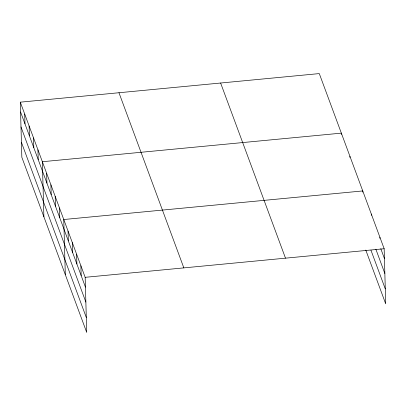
<?xml version="1.0" encoding="UTF-8"?>
<svg xmlns="http://www.w3.org/2000/svg" width="406" height="406" viewBox="0 0 406 406"><rect width="100%" height="100%" fill="white"/><g stroke="black" fill="none" stroke-linecap="round" stroke-linejoin="round"><path stroke-width="0.61" d="M20.3 102.17L85.174 277.318L86.711 332.412L21.838 157.264L20.3 102.17L319.289 73.587L384.162 248.736L385.7 303.83L365.791 250.081M85.174 277.318L384.162 248.736M380.798 248.731L384.436 258.556M375.86 249.223L384.852 273.497M370.942 250.167L385.284 288.889M220.62 83.017L285.494 258.165M118.968 92.735L183.837 267.884M20.574 111.99L85.448 287.138M20.99 126.931L85.864 302.079M21.422 142.323L86.295 317.472M379.879 237.175L379.914 238.403M371.317 214.058L371.353 215.281M362.786 192.165L362.751 190.937L63.762 219.519L65.305 274.613M349.906 156.259L349.942 157.482M341.38 134.366L341.344 133.138L42.356 161.72L43.894 216.814M80.89 265.757L81.164 275.578M76.607 254.197L76.881 264.017M72.329 242.636L72.603 252.461M68.046 231.08L68.32 240.9M59.484 207.958L59.758 217.778M55.201 196.397L55.475 206.218M50.917 184.837L51.197 194.662M46.639 173.281L46.913 183.101M37.946 149.809L38.22 159.629M33.536 137.898L33.81 147.718M29.12 125.987L29.399 135.812M24.71 114.076L24.984 123.901"/></g></svg>
